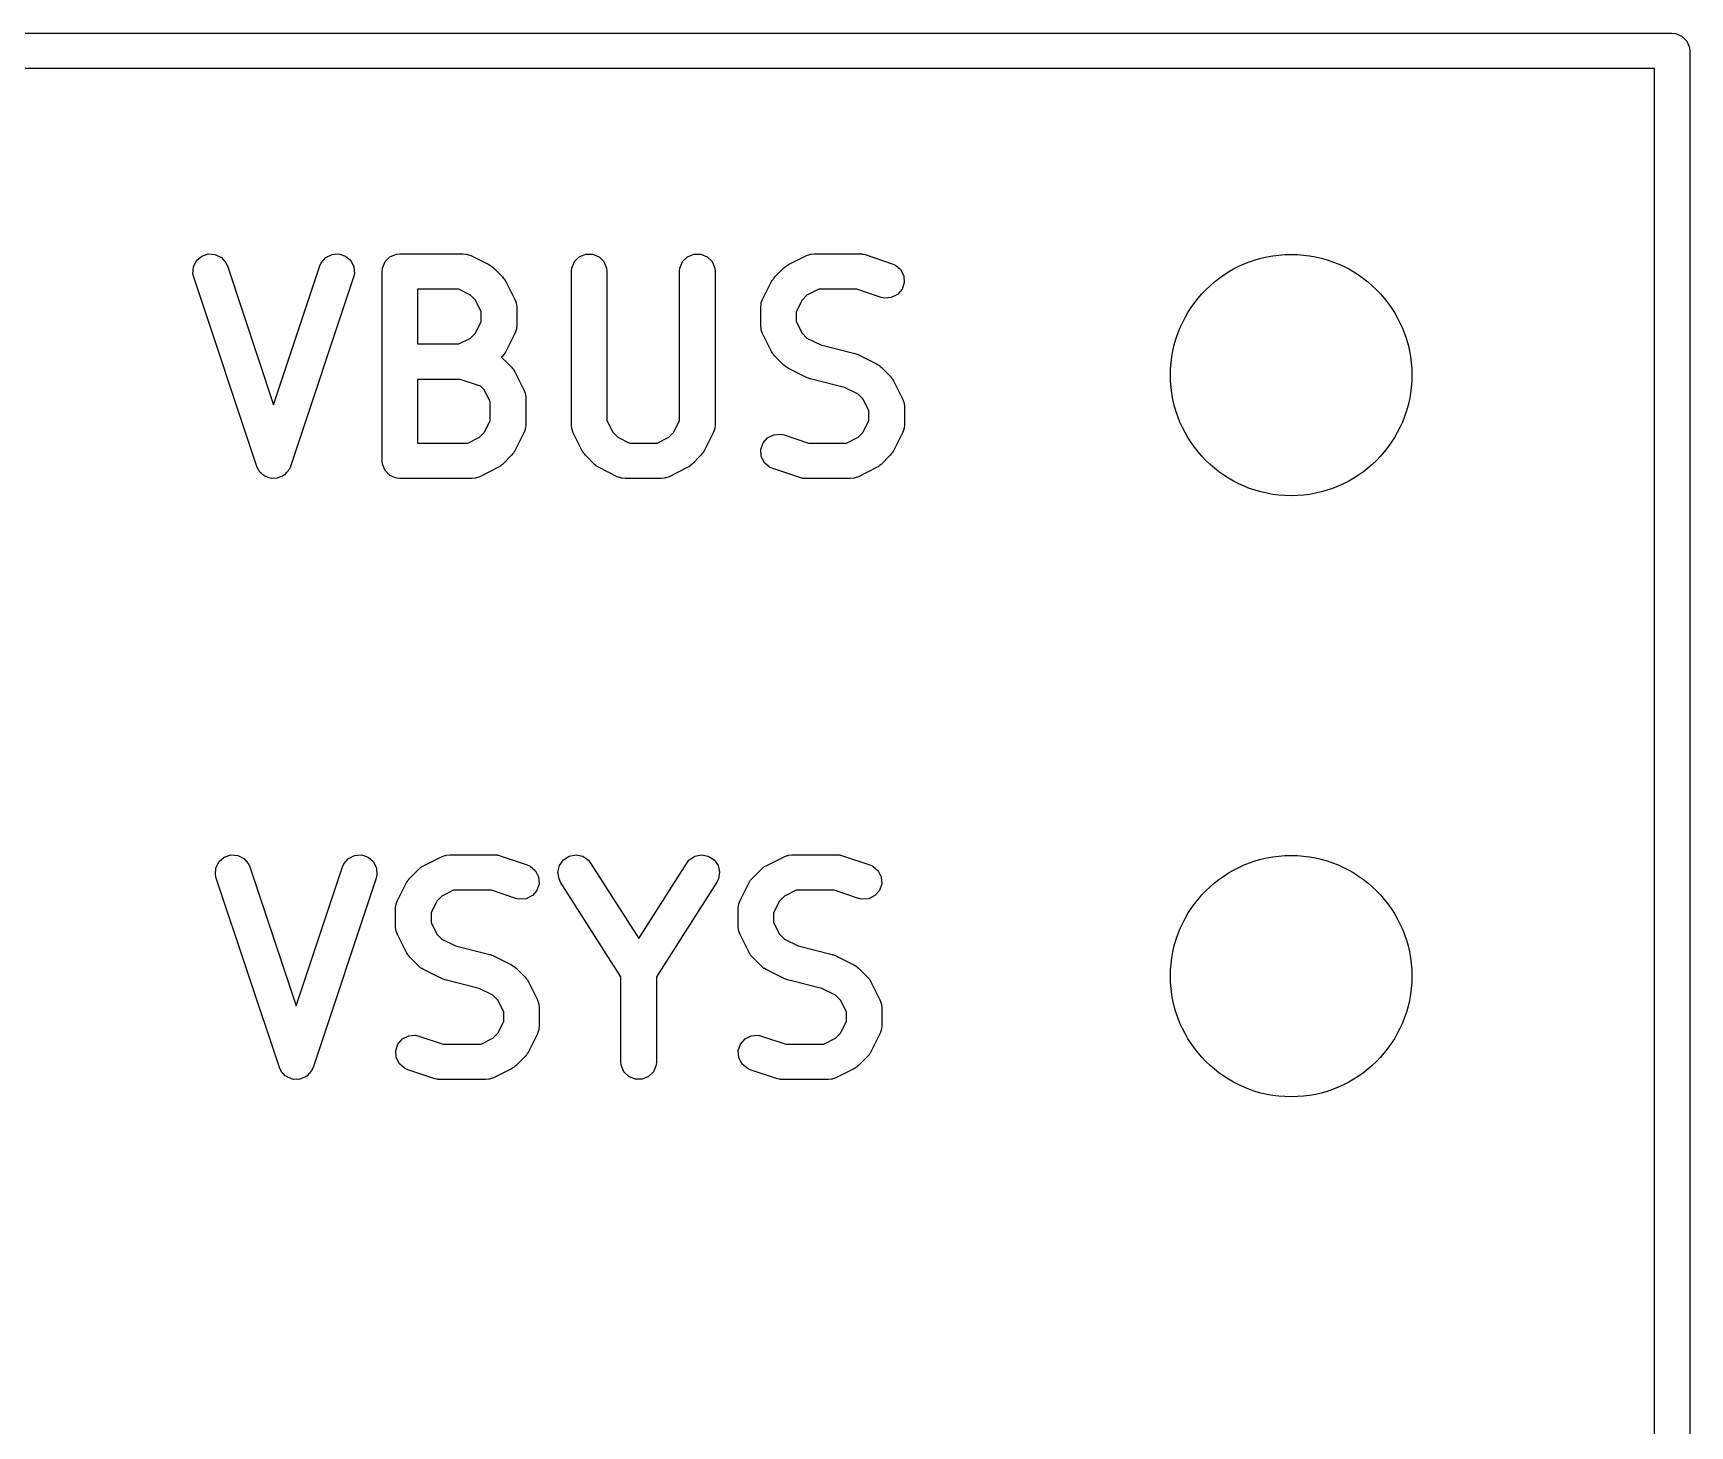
# Model space of a CAD drawing. Extents: x 100 to 226, y -132 to -42.
# Drawn here: x 212.96 to 219.97, y -56.13 to -50.25 of the extents above; entities that cross this region are included whole.
import ezdxf

# ---------------------------------------------------------------- set-up
doc = ezdxf.new("R2010")
doc.units = 0
doc.layers.add('BLACK', color=7, linetype='CONTINUOUS')

msp = doc.modelspace()

# ---------------------------------------------------------------- linework, layer by layer
at = {"layer": 'BLACK', "linetype": 'CONTINUOUS'}
for p, q in [((198.89125, -50.24875), (219.89125, -50.24875)), ((219.89125, -50.24875), (219.905882, -50.250191)), ((219.905882, -50.250191), (219.932918, -50.26139)), ((219.932918, -50.26139), (219.95361, -50.282082)), ((219.95361, -50.282082), (219.964809, -50.309118)), ((219.964809, -50.309118), (219.96625, -50.32375)), ((219.96625, -50.32375), (219.96625, -101.32375)), ((219.81625, -50.39875), (201.97325, -50.39875)), ((219.81625, -101.24875), (219.81625, -50.39875)), ((213.640172, -51.265425), (213.642247, -51.236235)), ((213.642247, -51.236235), (213.655333, -51.210062)), ((213.655333, -51.210062), (213.67744, -51.190888)), ((213.67744, -51.190888), (213.705203, -51.181634)), ((213.705203, -51.181634), (213.734393, -51.183709)), ((213.734393, -51.183709), (213.760566, -51.196795)), ((213.760566, -51.196795), (213.77974, -51.218902)), ((213.77974, -51.218902), (213.785734, -51.232328)), ((213.785734, -51.232328), (213.981249, -51.818874)), ((213.981249, -51.818874), (214.176765, -51.232328)), ((214.176765, -51.232328), (214.182759, -51.218902)), ((214.182759, -51.218902), (214.201933, -51.196795)), ((214.201933, -51.196795), (214.228106, -51.183708)), ((214.228106, -51.183708), (214.257296, -51.181634)), ((214.257296, -51.181634), (214.285059, -51.190888)), ((214.285059, -51.190888), (214.307166, -51.210061)), ((214.307166, -51.210061), (214.320253, -51.236235)), ((214.320253, -51.236235), (214.322327, -51.265425)), ((214.439583, -51.256045), (214.441024, -51.241413)), ((214.441024, -51.241413), (214.452223, -51.214377)), ((214.452223, -51.214377), (214.472915, -51.193685)), ((214.472915, -51.193685), (214.499951, -51.182486)), ((214.499951, -51.182486), (214.514583, -51.181045)), ((214.514583, -51.181045), (214.781249, -51.181045)), ((214.781249, -51.181045), (214.795881, -51.182486)), ((214.795881, -51.182486), (214.79837, -51.183517)), ((214.79837, -51.183517), (214.801058, -51.183708)), ((214.801058, -51.183708), (214.81479, -51.188963)), ((214.81479, -51.188963), (214.890981, -51.227058)), ((214.890981, -51.227058), (214.89728, -51.231022)), ((214.89728, -51.231022), (214.899108, -51.23178)), ((214.899108, -51.23178), (214.901164, -51.233468)), ((214.901164, -51.233468), (214.903424, -51.23489)), ((214.903424, -51.23489), (214.904723, -51.236388)), ((214.904723, -51.236388), (214.910473, -51.241107)), ((214.910473, -51.241107), (214.948568, -51.279202)), ((215.239583, -51.256045), (215.241024, -51.241413)), ((215.241024, -51.241413), (215.252223, -51.214377)), ((215.252223, -51.214377), (215.272915, -51.193685)), ((215.272915, -51.193685), (215.299951, -51.182486)), ((215.299951, -51.182486), (215.329215, -51.182486)), ((215.329215, -51.182486), (215.356251, -51.193685)), ((215.356251, -51.193685), (215.376943, -51.214377)), ((215.376943, -51.214377), (215.388142, -51.241413)), ((215.388142, -51.241413), (215.389583, -51.256045)), ((215.696726, -51.256045), (215.698167, -51.241413)), ((215.698167, -51.241413), (215.709366, -51.214377)), ((215.709366, -51.214377), (215.730058, -51.193685)), ((215.730058, -51.193685), (215.757094, -51.182486)), ((215.757094, -51.182486), (215.786358, -51.182486)), ((215.786358, -51.182486), (215.813394, -51.193685)), ((215.813394, -51.193685), (215.834086, -51.214377)), ((215.834086, -51.214377), (215.845285, -51.241413)), ((215.845285, -51.241413), (215.846726, -51.256045)), ((216.099645, -51.279202), (216.13774, -51.241107)), ((216.13774, -51.241107), (216.143489, -51.236388)), ((216.143489, -51.236388), (216.144789, -51.23489)), ((216.144789, -51.23489), (216.147048, -51.233468)), ((216.147048, -51.233468), (216.149105, -51.23178)), ((216.149105, -51.23178), (216.150932, -51.231022)), ((216.150932, -51.231022), (216.157232, -51.227058)), ((216.157232, -51.227058), (216.233422, -51.188963)), ((216.233422, -51.188963), (216.247154, -51.183708)), ((216.247154, -51.183708), (216.249841, -51.183517)), ((216.249841, -51.183517), (216.252331, -51.182486)), ((216.252331, -51.182486), (216.266963, -51.181045)), ((216.266963, -51.181045), (216.45744, -51.181045)), ((216.45744, -51.181045), (216.464845, -51.181774)), ((216.464845, -51.181774), (216.46682, -51.181634)), ((216.46682, -51.181634), (216.469417, -51.182224)), ((216.469417, -51.182224), (216.472072, -51.182486)), ((216.472072, -51.182486), (216.473903, -51.183244)), ((216.473903, -51.183244), (216.481157, -51.184894)), ((216.481157, -51.184894), (216.595442, -51.222989)), ((216.595442, -51.222989), (216.608868, -51.228983)), ((216.608868, -51.228983), (216.630975, -51.248157)), ((216.630975, -51.248157), (216.644061, -51.27433)), ((213.643432, -51.279762), (213.640172, -51.265425)), ((213.910099, -52.079762), (213.643432, -51.279762)), ((214.319067, -51.279762), (214.052401, -52.079762)), ((214.322327, -51.265425), (214.319067, -51.279762)), ((214.439583, -52.056045), (214.439583, -51.256045)), ((214.948568, -51.279202), (214.953286, -51.284951)), ((214.953286, -51.284951), (214.954785, -51.286251)), ((214.954785, -51.286251), (214.956206, -51.28851)), ((214.956206, -51.28851), (214.957895, -51.290567)), ((214.957895, -51.290567), (214.958652, -51.292394)), ((214.958652, -51.292394), (214.962617, -51.298694)), ((214.962617, -51.298694), (215.000712, -51.374885)), ((215.239583, -51.903664), (215.239583, -51.256045)), ((215.389583, -51.256045), (215.389583, -51.885959)), ((215.696726, -51.885958), (215.696726, -51.256045)), ((215.846726, -51.256045), (215.846726, -51.903664)), ((216.0475, -51.374885), (216.085596, -51.298694)), ((216.085596, -51.298694), (216.089559, -51.292397)), ((216.089559, -51.292397), (216.090318, -51.290567)), ((216.090318, -51.290567), (216.092009, -51.288505)), ((216.092009, -51.288505), (216.093429, -51.286251)), ((216.093429, -51.286251), (216.094924, -51.284954)), ((216.094924, -51.284954), (216.099645, -51.279202)), ((216.646136, -51.30352), (216.636882, -51.331283)), ((216.644061, -51.27433), (216.646136, -51.30352)), ((214.763544, -51.331045), (214.589583, -51.331045)), ((214.589583, -51.331045), (214.589583, -51.561997)), ((214.813013, -51.355779), (214.763544, -51.331045)), ((214.833895, -51.376661), (214.813013, -51.355779)), ((214.85863, -51.42613), (214.833895, -51.376661)), ((215.000712, -51.374885), (215.005967, -51.388617)), ((215.005967, -51.388617), (215.006157, -51.391304)), ((216.042053, -51.391305), (216.042245, -51.388616)), ((216.042245, -51.388616), (216.0475, -51.374885)), ((216.214317, -51.376661), (216.189582, -51.426131)), ((216.2352, -51.355779), (216.214317, -51.376661)), ((216.284668, -51.331045), (216.2352, -51.355779)), ((216.44527, -51.331045), (216.284668, -51.331045)), ((216.548008, -51.365291), (216.44527, -51.331045)), ((216.562345, -51.368551), (216.548008, -51.365291)), ((216.591535, -51.366476), (216.562345, -51.368551)), ((216.617708, -51.35339), (216.591535, -51.366476)), ((216.636882, -51.331283), (216.617708, -51.35339)), ((214.85863, -51.466911), (214.85863, -51.42613)), ((215.006157, -51.391304), (215.007189, -51.393794)), ((215.007189, -51.393794), (215.00863, -51.408426)), ((215.00863, -51.408426), (215.00863, -51.484616)), ((216.039582, -51.408426), (216.041023, -51.393794)), ((216.039582, -51.484616), (216.039582, -51.408426)), ((216.041023, -51.393794), (216.042053, -51.391305)), ((216.189582, -51.426131), (216.189582, -51.46691)), ((214.813013, -51.537262), (214.833895, -51.51638)), ((214.833895, -51.51638), (214.85863, -51.466911)), ((215.000712, -51.518157), (214.962617, -51.594348)), ((215.005967, -51.504425), (215.000712, -51.518157)), ((215.006157, -51.501737), (215.005967, -51.504425)), ((215.007189, -51.499248), (215.006157, -51.501737)), ((215.00863, -51.484616), (215.007189, -51.499248)), ((216.041023, -51.499248), (216.039582, -51.484616)), ((216.042053, -51.501736), (216.041023, -51.499248)), ((216.042245, -51.504426), (216.042053, -51.501736)), ((216.0475, -51.518157), (216.042245, -51.504426)), ((216.085596, -51.594348), (216.0475, -51.518157)), ((216.189582, -51.46691), (216.214317, -51.51638)), ((216.214317, -51.51638), (216.2352, -51.537263)), ((214.589583, -51.561997), (214.763544, -51.561997)), ((214.763544, -51.561997), (214.813013, -51.537262)), ((214.962617, -51.594348), (214.958652, -51.600647)), ((216.089559, -51.600644), (216.085596, -51.594348)), ((216.2352, -51.537263), (216.293138, -51.566232)), ((216.293138, -51.566232), (216.437534, -51.602331)), ((214.948568, -51.61384), (214.944053, -51.618354)), ((214.944053, -51.618354), (214.948569, -51.62206)), ((214.953286, -51.60809), (214.948568, -51.61384)), ((214.948569, -51.62206), (214.986664, -51.660156)), ((214.954785, -51.606791), (214.953286, -51.60809)), ((214.956206, -51.604531), (214.954785, -51.606791)), ((214.957895, -51.602475), (214.956206, -51.604531)), ((214.958652, -51.600647), (214.957895, -51.602475)), ((214.986664, -51.660156), (214.991384, -51.665907)), ((214.991384, -51.665907), (214.992879, -51.667204)), ((214.992879, -51.667204), (214.994298, -51.669458)), ((214.994298, -51.669458), (214.995991, -51.671521)), ((216.090318, -51.602475), (216.089559, -51.600644)), ((216.092009, -51.604536), (216.090318, -51.602475)), ((216.093429, -51.606791), (216.092009, -51.604536)), ((216.094924, -51.608087), (216.093429, -51.606791)), ((216.099645, -51.61384), (216.094924, -51.608087)), ((216.13774, -51.651935), (216.099645, -51.61384)), ((216.143489, -51.656653), (216.13774, -51.651935)), ((216.144789, -51.658152), (216.143489, -51.656653)), ((216.147048, -51.659573), (216.144789, -51.658152)), ((216.149105, -51.661262), (216.147048, -51.659573)), ((216.150932, -51.662019), (216.149105, -51.661262)), ((216.157232, -51.665984), (216.150932, -51.662019)), ((216.233422, -51.704079), (216.157232, -51.665984)), ((216.437534, -51.602331), (216.438613, -51.602716)), ((216.438613, -51.602716), (216.439154, -51.602755)), ((216.439154, -51.602755), (216.445243, -51.605085)), ((216.445243, -51.605085), (216.45138, -51.607278)), ((216.45138, -51.607278), (216.451815, -51.6076)), ((216.451815, -51.6076), (216.452885, -51.60801)), ((216.452885, -51.60801), (216.529076, -51.646106)), ((216.529076, -51.646106), (216.535372, -51.650069)), ((216.535372, -51.650069), (216.537203, -51.650828)), ((216.537203, -51.650828), (216.539264, -51.652519)), ((216.539264, -51.652519), (216.541519, -51.653939)), ((216.541519, -51.653939), (216.542815, -51.655434)), ((216.542815, -51.655434), (216.548568, -51.660155)), ((216.548568, -51.660155), (216.586663, -51.69825)), ((214.769079, -51.711997), (214.589583, -51.711997)), ((214.589583, -51.711997), (214.589583, -51.981045)), ((214.85502, -51.740643), (214.769079, -51.711997)), ((214.995991, -51.671521), (214.996749, -51.673351)), ((214.996749, -51.673351), (215.000712, -51.679646)), ((215.000712, -51.679646), (215.038807, -51.755836)), ((216.234491, -51.704488), (216.233422, -51.704079)), ((216.234927, -51.704811), (216.234491, -51.704488)), ((216.241072, -51.707006), (216.234927, -51.704811)), ((216.247154, -51.709334), (216.241072, -51.707006)), ((216.247693, -51.709372), (216.247154, -51.709334)), ((216.248773, -51.709758), (216.247693, -51.709372)), ((216.393167, -51.745856), (216.248773, -51.709758)), ((216.586663, -51.69825), (216.591381, -51.703999)), ((216.591381, -51.703999), (216.59288, -51.705299)), ((216.59288, -51.705299), (216.594301, -51.707558)), ((216.594301, -51.707558), (216.59599, -51.709615)), ((216.59599, -51.709615), (216.596747, -51.711442)), ((216.596747, -51.711442), (216.600712, -51.717742)), ((216.600712, -51.717742), (216.638807, -51.793932)), ((214.87199, -51.757613), (214.85502, -51.740643)), ((214.896726, -51.807083), (214.87199, -51.757613)), ((214.896726, -51.885958), (214.896726, -51.807083)), ((215.038807, -51.755836), (215.044062, -51.769568)), ((215.044062, -51.769568), (215.044252, -51.772254)), ((215.044252, -51.772254), (215.045285, -51.774746)), ((215.045285, -51.774746), (215.046726, -51.789378)), ((215.046726, -51.789378), (215.046726, -51.903664)), ((216.451108, -51.774827), (216.393167, -51.745856)), ((216.471991, -51.79571), (216.451108, -51.774827)), ((216.496725, -51.845178), (216.471991, -51.79571)), ((216.638807, -51.793932), (216.644062, -51.807664)), ((216.644062, -51.807664), (216.644252, -51.810351)), ((216.496725, -51.885959), (216.496725, -51.845178)), ((216.644252, -51.810351), (216.645284, -51.812841)), ((216.645284, -51.812841), (216.646725, -51.827473)), ((216.646725, -51.827473), (216.646725, -51.903664)), ((214.851107, -51.956311), (214.87199, -51.935428)), ((214.87199, -51.935428), (214.896726, -51.885958)), ((215.038807, -51.937206), (215.000712, -52.013396)), ((215.044062, -51.923474), (215.038807, -51.937206)), ((215.044252, -51.920787), (215.044062, -51.923474)), ((215.045285, -51.918296), (215.044252, -51.920787)), ((215.046726, -51.903664), (215.045285, -51.918296)), ((215.241024, -51.918296), (215.239583, -51.903664)), ((215.242055, -51.920785), (215.241024, -51.918296)), ((215.242246, -51.923473), (215.242055, -51.920785)), ((215.247501, -51.937205), (215.242246, -51.923473)), ((215.285596, -52.013395), (215.247501, -51.937205)), ((215.389583, -51.885959), (215.414317, -51.935427)), ((215.414317, -51.935427), (215.4352, -51.956311)), ((215.651107, -51.956311), (215.67199, -51.935428)), ((215.67199, -51.935428), (215.696726, -51.885958)), ((215.838807, -51.937206), (215.800712, -52.013396)), ((215.844062, -51.923474), (215.838807, -51.937206)), ((215.844252, -51.920787), (215.844062, -51.923474)), ((215.845285, -51.918296), (215.844252, -51.920787)), ((215.846726, -51.903664), (215.845285, -51.918296)), ((216.068599, -51.9587), (216.094772, -51.945614)), ((216.094772, -51.945614), (216.123962, -51.943539)), ((216.123962, -51.943539), (216.138299, -51.946799)), ((216.138299, -51.946799), (216.241038, -51.981045)), ((216.451107, -51.956311), (216.47199, -51.935427)), ((216.47199, -51.935427), (216.496725, -51.885959)), ((216.638807, -51.937205), (216.600712, -52.013395)), ((216.644062, -51.923473), (216.638807, -51.937205)), ((216.644252, -51.920785), (216.644062, -51.923473)), ((216.645284, -51.918296), (216.644252, -51.920785)), ((216.646725, -51.903664), (216.645284, -51.918296)), ((214.589583, -51.981045), (214.80164, -51.981045)), ((214.80164, -51.981045), (214.851107, -51.956311)), ((214.996749, -52.01969), (214.995991, -52.021521)), ((215.000712, -52.013396), (214.996749, -52.01969)), ((215.289559, -52.019691), (215.285596, -52.013395)), ((215.290317, -52.021521), (215.289559, -52.019691)), ((215.4352, -51.956311), (215.484669, -51.981045)), ((215.484669, -51.981045), (215.60164, -51.981045)), ((215.60164, -51.981045), (215.651107, -51.956311)), ((215.796749, -52.01969), (215.795991, -52.021521)), ((215.800712, -52.013396), (215.796749, -52.01969)), ((216.040171, -52.00857), (216.049425, -51.980808)), ((216.042246, -52.03776), (216.040171, -52.00857)), ((216.049425, -51.980808), (216.068599, -51.9587)), ((216.241038, -51.981045), (216.401639, -51.981045)), ((216.401639, -51.981045), (216.451107, -51.956311)), ((216.596748, -52.019691), (216.595991, -52.021521)), ((216.600712, -52.013395), (216.596748, -52.019691)), ((213.916093, -52.093187), (213.910099, -52.079762)), ((214.052401, -52.079762), (214.046407, -52.093187)), ((214.441024, -52.070677), (214.439583, -52.056045)), ((214.452223, -52.097713), (214.441024, -52.070677)), ((214.929076, -52.085032), (214.852886, -52.123127)), ((214.935375, -52.081067), (214.929076, -52.085032)), ((214.937203, -52.08031), (214.935375, -52.081067)), ((214.939259, -52.078622), (214.937203, -52.08031)), ((214.941519, -52.0772), (214.939259, -52.078622)), ((214.942819, -52.0757), (214.941519, -52.0772)), ((214.948569, -52.070982), (214.942819, -52.0757)), ((214.986664, -52.032886), (214.948569, -52.070982)), ((214.991384, -52.027134), (214.986664, -52.032886)), ((214.992879, -52.025838), (214.991384, -52.027134)), ((214.994298, -52.023583), (214.992879, -52.025838)), ((214.995991, -52.021521), (214.994298, -52.023583)), ((215.292006, -52.023579), (215.290317, -52.021521)), ((215.293428, -52.025838), (215.292006, -52.023579)), ((215.294926, -52.027137), (215.293428, -52.025838)), ((215.299644, -52.032886), (215.294926, -52.027137)), ((215.337739, -52.070982), (215.299644, -52.032886)), ((215.34349, -52.075702), (215.337739, -52.070982)), ((215.344789, -52.0772), (215.34349, -52.075702)), ((215.347044, -52.078619), (215.344789, -52.0772)), ((215.349104, -52.08031), (215.347044, -52.078619)), ((215.350934, -52.081068), (215.349104, -52.08031)), ((215.357232, -52.085032), (215.350934, -52.081068)), ((215.433423, -52.123127), (215.357232, -52.085032)), ((215.729076, -52.085032), (215.652886, -52.123127)), ((215.735375, -52.081067), (215.729076, -52.085032)), ((215.737203, -52.08031), (215.735375, -52.081067)), ((215.739259, -52.078622), (215.737203, -52.08031)), ((215.741519, -52.0772), (215.739259, -52.078622)), ((215.742819, -52.0757), (215.741519, -52.0772)), ((215.748569, -52.070982), (215.742819, -52.0757)), ((215.786664, -52.032886), (215.748569, -52.070982)), ((215.791384, -52.027134), (215.786664, -52.032886)), ((215.792879, -52.025838), (215.791384, -52.027134)), ((215.794298, -52.023583), (215.792879, -52.025838)), ((215.795991, -52.021521), (215.794298, -52.023583)), ((216.055332, -52.063933), (216.042246, -52.03776)), ((216.07744, -52.083107), (216.055332, -52.063933)), ((216.090865, -52.089101), (216.07744, -52.083107)), ((216.205151, -52.127196), (216.090865, -52.089101)), ((216.529076, -52.085032), (216.452885, -52.123127)), ((216.535375, -52.081067), (216.529076, -52.085032)), ((216.537203, -52.08031), (216.535375, -52.081067)), ((216.539259, -52.078622), (216.537203, -52.08031)), ((216.541519, -52.0772), (216.539259, -52.078622)), ((216.542819, -52.0757), (216.541519, -52.0772)), ((216.548569, -52.070982), (216.542819, -52.0757)), ((216.586664, -52.032886), (216.548569, -52.070982)), ((216.591381, -52.027137), (216.586664, -52.032886)), ((216.59288, -52.025838), (216.591381, -52.027137)), ((216.594301, -52.023579), (216.59288, -52.025838)), ((216.595991, -52.021521), (216.594301, -52.023579)), ((213.919603, -52.097234), (213.916093, -52.093187)), ((213.922, -52.102028), (213.919603, -52.097234)), ((213.929104, -52.10819), (213.922, -52.102028)), ((213.935267, -52.115295), (213.929104, -52.10819)), ((213.94006, -52.117691), (213.935267, -52.115295)), ((213.944108, -52.121202), (213.94006, -52.117691)), ((213.953029, -52.124175), (213.944108, -52.121202)), ((213.96144, -52.128381), (213.953029, -52.124175)), ((213.966784, -52.12876), (213.96144, -52.128381)), ((213.97187, -52.130456), (213.966784, -52.12876)), ((213.98125, -52.129789), (213.97187, -52.130456)), ((213.99063, -52.130456), (213.98125, -52.129789)), ((213.995715, -52.12876), (213.99063, -52.130456)), ((214.00106, -52.128381), (213.995715, -52.12876)), ((214.009469, -52.124176), (214.00106, -52.128381)), ((214.018393, -52.121202), (214.009469, -52.124176)), ((214.022441, -52.11769), (214.018393, -52.121202)), ((214.027233, -52.115295), (214.022441, -52.11769)), ((214.033394, -52.108191), (214.027233, -52.115295)), ((214.0405, -52.102028), (214.033394, -52.108191)), ((214.042896, -52.097234), (214.0405, -52.102028)), ((214.046407, -52.093187), (214.042896, -52.097234)), ((214.472915, -52.118405), (214.452223, -52.097713)), ((214.499951, -52.129604), (214.472915, -52.118405)), ((214.514583, -52.131045), (214.499951, -52.129604)), ((214.819345, -52.131045), (214.514583, -52.131045)), ((214.833977, -52.129604), (214.819345, -52.131045)), ((214.836466, -52.128572), (214.833977, -52.129604)), ((214.839154, -52.128382), (214.836466, -52.128572)), ((214.852886, -52.123127), (214.839154, -52.128382)), ((215.447155, -52.128382), (215.433423, -52.123127)), ((215.449842, -52.128572), (215.447155, -52.128382)), ((215.452332, -52.129604), (215.449842, -52.128572)), ((215.466964, -52.131045), (215.452332, -52.129604)), ((215.619345, -52.131045), (215.466964, -52.131045)), ((215.633977, -52.129604), (215.619345, -52.131045)), ((215.636466, -52.128572), (215.633977, -52.129604)), ((215.639154, -52.128382), (215.636466, -52.128572)), ((215.652886, -52.123127), (215.639154, -52.128382)), ((216.212404, -52.128845), (216.205151, -52.127196)), ((216.214236, -52.129604), (216.212404, -52.128845)), ((216.21689, -52.129865), (216.214236, -52.129604)), ((216.219488, -52.130456), (216.21689, -52.129865)), ((216.221462, -52.130315), (216.219488, -52.130456)), ((216.228868, -52.131045), (216.221462, -52.130315)), ((216.419344, -52.131045), (216.228868, -52.131045)), ((216.433976, -52.129604), (216.419344, -52.131045)), ((216.436465, -52.128572), (216.433976, -52.129604)), ((216.439153, -52.128382), (216.436465, -52.128572)), ((216.452885, -52.123127), (216.439153, -52.128382)), ((213.737485, -53.776235), (213.750571, -53.750062)), ((213.750571, -53.750062), (213.772678, -53.730888)), ((213.772678, -53.730888), (213.800441, -53.721634)), ((213.800441, -53.721634), (213.829631, -53.723709)), ((213.829631, -53.723709), (213.855804, -53.736795)), ((213.855804, -53.736795), (213.874978, -53.758902)), ((213.874978, -53.758902), (213.880972, -53.772328)), ((214.272003, -53.772328), (214.277997, -53.758902)), ((214.277997, -53.758902), (214.297171, -53.736795)), ((214.297171, -53.736795), (214.323344, -53.723708)), ((214.323344, -53.723708), (214.352534, -53.721634)), ((214.352534, -53.721634), (214.380297, -53.730888)), ((214.380297, -53.730888), (214.402404, -53.750061)), ((214.402404, -53.750061), (214.415491, -53.776235)), ((214.608075, -53.771022), (214.614375, -53.767058)), ((214.614375, -53.767058), (214.690565, -53.728963)), ((214.690565, -53.728963), (214.704297, -53.723708)), ((214.704297, -53.723708), (214.706984, -53.723517)), ((214.706984, -53.723517), (214.709474, -53.722486)), ((214.709474, -53.722486), (214.724106, -53.721045)), ((214.724106, -53.721045), (214.914583, -53.721045)), ((214.914583, -53.721045), (214.921988, -53.721774)), ((214.921988, -53.721774), (214.923963, -53.721634)), ((214.923963, -53.721634), (214.92656, -53.722224)), ((214.92656, -53.722224), (214.929215, -53.722486)), ((214.929215, -53.722486), (214.931046, -53.723244)), ((214.931046, -53.723244), (214.9383, -53.724894)), ((214.9383, -53.724894), (215.052585, -53.762989)), ((215.052585, -53.762989), (215.066011, -53.768983)), ((215.066011, -53.768983), (215.088118, -53.788157)), ((215.182459, -53.794371), (215.188807, -53.765805)), ((215.188807, -53.765805), (215.205603, -53.741842)), ((215.205603, -53.741842), (215.230292, -53.726131)), ((215.230292, -53.726131), (215.259114, -53.721064)), ((215.259114, -53.721064), (215.28768, -53.727412)), ((215.28768, -53.727412), (215.311643, -53.744208)), ((215.311643, -53.744208), (215.320715, -53.755779)), ((215.320715, -53.755779), (215.524106, -54.075394)), ((215.524106, -54.075394), (215.727498, -53.75578)), ((215.727498, -53.75578), (215.73657, -53.744209)), ((215.73657, -53.744209), (215.760533, -53.727412)), ((215.760533, -53.727412), (215.789099, -53.721064)), ((215.789099, -53.721064), (215.81792, -53.726131)), ((215.81792, -53.726131), (215.842609, -53.741842)), ((215.842609, -53.741842), (215.859406, -53.765805)), ((215.859406, -53.765805), (215.865754, -53.794371)), ((216.055694, -53.771022), (216.061994, -53.767058)), ((216.061994, -53.767058), (216.138184, -53.728963)), ((216.138184, -53.728963), (216.151916, -53.723708)), ((216.151916, -53.723708), (216.154603, -53.723517)), ((216.154603, -53.723517), (216.157093, -53.722486)), ((216.157093, -53.722486), (216.171725, -53.721045)), ((216.171725, -53.721045), (216.362202, -53.721045)), ((216.362202, -53.721045), (216.369607, -53.721774)), ((216.369607, -53.721774), (216.371582, -53.721634)), ((216.371582, -53.721634), (216.374179, -53.722224)), ((216.374179, -53.722224), (216.376834, -53.722486)), ((216.376834, -53.722486), (216.378665, -53.723244)), ((216.378665, -53.723244), (216.385919, -53.724894)), ((216.385919, -53.724894), (216.500204, -53.762989)), ((216.500204, -53.762989), (216.51363, -53.768983)), ((216.51363, -53.768983), (216.535737, -53.788157)), ((213.73541, -53.805425), (213.737485, -53.776235)), ((213.73867, -53.819762), (213.73541, -53.805425)), ((214.005337, -54.619762), (213.73867, -53.819762)), ((213.880972, -53.772328), (214.076487, -54.358874)), ((214.076487, -54.358874), (214.272003, -53.772328)), ((214.414305, -53.819762), (214.147639, -54.619762)), ((214.417565, -53.805425), (214.414305, -53.819762)), ((214.415491, -53.776235), (214.417565, -53.805425)), ((214.504643, -53.914885), (214.542739, -53.838694)), ((214.542739, -53.838694), (214.546702, -53.832397)), ((214.546702, -53.832397), (214.547461, -53.830567)), ((214.547461, -53.830567), (214.549152, -53.828505)), ((214.549152, -53.828505), (214.550572, -53.826251)), ((214.550572, -53.826251), (214.552067, -53.824954)), ((214.552067, -53.824954), (214.556788, -53.819202)), ((214.556788, -53.819202), (214.594883, -53.781107)), ((214.594883, -53.781107), (214.600632, -53.776388)), ((214.600632, -53.776388), (214.601932, -53.77489)), ((214.601932, -53.77489), (214.604191, -53.773468)), ((214.604191, -53.773468), (214.606248, -53.77178)), ((214.606248, -53.77178), (214.608075, -53.771022)), ((215.088118, -53.788157), (215.101204, -53.81433)), ((215.101204, -53.81433), (215.103279, -53.84352)), ((215.187526, -53.823193), (215.182459, -53.794371)), ((215.194165, -53.836311), (215.187526, -53.823193)), ((215.449107, -54.236931), (215.194165, -53.836311)), ((215.854047, -53.836311), (215.599107, -54.236932)), ((215.860687, -53.823193), (215.854047, -53.836311)), ((215.865754, -53.794371), (215.860687, -53.823193)), ((215.952262, -53.914885), (215.990358, -53.838694)), ((215.990358, -53.838694), (215.994321, -53.832397)), ((215.994321, -53.832397), (215.99508, -53.830567)), ((215.99508, -53.830567), (215.996771, -53.828505)), ((215.996771, -53.828505), (215.998191, -53.826251)), ((215.998191, -53.826251), (215.999686, -53.824954)), ((215.999686, -53.824954), (216.004407, -53.819202)), ((216.004407, -53.819202), (216.042502, -53.781107)), ((216.042502, -53.781107), (216.048251, -53.776388)), ((216.048251, -53.776388), (216.049551, -53.77489)), ((216.049551, -53.77489), (216.05181, -53.773468)), ((216.05181, -53.773468), (216.053867, -53.77178)), ((216.053867, -53.77178), (216.055694, -53.771022)), ((216.535737, -53.788157), (216.548823, -53.81433)), ((216.548823, -53.81433), (216.550898, -53.84352)), ((214.692343, -53.895779), (214.67146, -53.916661)), ((214.741811, -53.871045), (214.692343, -53.895779)), ((214.902413, -53.871045), (214.741811, -53.871045)), ((215.005151, -53.905291), (214.902413, -53.871045)), ((215.019488, -53.908551), (215.005151, -53.905291)), ((215.048678, -53.906476), (215.019488, -53.908551)), ((215.074851, -53.89339), (215.048678, -53.906476)), ((215.094025, -53.871283), (215.074851, -53.89339)), ((215.103279, -53.84352), (215.094025, -53.871283)), ((216.139962, -53.895779), (216.119079, -53.916661)), ((216.18943, -53.871045), (216.139962, -53.895779)), ((216.350032, -53.871045), (216.18943, -53.871045)), ((216.45277, -53.905291), (216.350032, -53.871045)), ((216.467107, -53.908551), (216.45277, -53.905291)), ((216.496297, -53.906476), (216.467107, -53.908551)), ((216.52247, -53.89339), (216.496297, -53.906476)), ((216.541644, -53.871283), (216.52247, -53.89339)), ((216.550898, -53.84352), (216.541644, -53.871283)), ((214.496725, -53.948426), (214.498166, -53.933794)), ((214.496725, -54.024616), (214.496725, -53.948426)), ((214.498166, -53.933794), (214.499196, -53.931305)), ((214.499196, -53.931305), (214.499388, -53.928616)), ((214.499388, -53.928616), (214.504643, -53.914885)), ((214.67146, -53.916661), (214.646725, -53.966131)), ((214.646725, -53.966131), (214.646725, -54.00691)), ((215.944344, -53.948426), (215.945785, -53.933794)), ((215.944344, -54.024616), (215.944344, -53.948426)), ((215.945785, -53.933794), (215.946815, -53.931305)), ((215.946815, -53.931305), (215.947007, -53.928616)), ((215.947007, -53.928616), (215.952262, -53.914885)), ((216.119079, -53.916661), (216.094344, -53.966131)), ((216.094344, -53.966131), (216.094344, -54.00691)), ((214.498166, -54.039248), (214.496725, -54.024616)), ((214.499196, -54.041736), (214.498166, -54.039248)), ((214.499388, -54.044426), (214.499196, -54.041736)), ((214.504643, -54.058157), (214.499388, -54.044426)), ((214.646725, -54.00691), (214.67146, -54.05638)), ((215.945785, -54.039248), (215.944344, -54.024616)), ((215.946815, -54.041736), (215.945785, -54.039248)), ((215.947007, -54.044426), (215.946815, -54.041736)), ((215.952262, -54.058157), (215.947007, -54.044426)), ((216.094344, -54.00691), (216.119079, -54.05638)), ((214.542739, -54.134348), (214.504643, -54.058157)), ((214.67146, -54.05638), (214.692343, -54.077263)), ((214.692343, -54.077263), (214.750281, -54.106232)), ((214.750281, -54.106232), (214.894677, -54.142331)), ((215.990358, -54.134348), (215.952262, -54.058157)), ((216.119079, -54.05638), (216.139962, -54.077263)), ((216.139962, -54.077263), (216.1979, -54.106232)), ((216.1979, -54.106232), (216.342296, -54.142331)), ((214.546702, -54.140644), (214.542739, -54.134348)), ((214.547461, -54.142475), (214.546702, -54.140644)), ((214.549152, -54.144536), (214.547461, -54.142475)), ((214.550572, -54.146791), (214.549152, -54.144536)), ((214.552067, -54.148087), (214.550572, -54.146791)), ((214.556788, -54.15384), (214.552067, -54.148087)), ((214.594883, -54.191935), (214.556788, -54.15384)), ((214.894677, -54.142331), (214.895756, -54.142716)), ((214.895756, -54.142716), (214.896297, -54.142755)), ((214.896297, -54.142755), (214.902386, -54.145085)), ((214.902386, -54.145085), (214.908523, -54.147278)), ((214.908523, -54.147278), (214.908958, -54.1476)), ((214.908958, -54.1476), (214.910028, -54.14801)), ((214.910028, -54.14801), (214.986219, -54.186106)), ((214.986219, -54.186106), (214.992515, -54.190069)), ((214.992515, -54.190069), (214.994346, -54.190828)), ((215.994321, -54.140644), (215.990358, -54.134348)), ((215.99508, -54.142475), (215.994321, -54.140644)), ((215.996771, -54.144536), (215.99508, -54.142475)), ((215.998191, -54.146791), (215.996771, -54.144536)), ((215.999686, -54.148087), (215.998191, -54.146791)), ((216.004407, -54.15384), (215.999686, -54.148087)), ((216.042502, -54.191935), (216.004407, -54.15384)), ((216.342296, -54.142331), (216.343375, -54.142716)), ((216.343375, -54.142716), (216.343916, -54.142755)), ((216.343916, -54.142755), (216.350005, -54.145085)), ((216.350005, -54.145085), (216.356142, -54.147278)), ((216.356142, -54.147278), (216.356577, -54.1476)), ((216.356577, -54.1476), (216.357647, -54.14801)), ((216.357647, -54.14801), (216.433838, -54.186106)), ((216.433838, -54.186106), (216.440134, -54.190069)), ((216.440134, -54.190069), (216.441965, -54.190828)), ((214.600632, -54.196653), (214.594883, -54.191935)), ((214.601932, -54.198152), (214.600632, -54.196653)), ((214.604191, -54.199573), (214.601932, -54.198152)), ((214.606248, -54.201262), (214.604191, -54.199573)), ((214.608075, -54.202019), (214.606248, -54.201262)), ((214.614375, -54.205984), (214.608075, -54.202019)), ((214.690565, -54.244079), (214.614375, -54.205984)), ((214.691634, -54.244488), (214.690565, -54.244079)), ((214.69207, -54.244811), (214.691634, -54.244488)), ((214.698215, -54.247006), (214.69207, -54.244811)), ((214.704297, -54.249334), (214.698215, -54.247006)), ((214.704836, -54.249372), (214.704297, -54.249334)), ((214.705916, -54.249758), (214.704836, -54.249372)), ((214.85031, -54.285856), (214.705916, -54.249758)), ((214.994346, -54.190828), (214.996407, -54.192519)), ((214.996407, -54.192519), (214.998662, -54.193939)), ((214.998662, -54.193939), (214.999958, -54.195434)), ((214.999958, -54.195434), (215.005711, -54.200155)), ((215.005711, -54.200155), (215.043806, -54.23825)), ((215.043806, -54.23825), (215.048524, -54.243999)), ((215.048524, -54.243999), (215.050023, -54.245299)), ((215.050023, -54.245299), (215.051444, -54.247558)), ((215.051444, -54.247558), (215.053133, -54.249615)), ((215.053133, -54.249615), (215.05389, -54.251442)), ((215.05389, -54.251442), (215.057855, -54.257742)), ((215.057855, -54.257742), (215.09595, -54.333932)), ((215.449107, -54.596045), (215.449107, -54.236931)), ((215.599107, -54.236932), (215.599107, -54.596045)), ((216.048251, -54.196653), (216.042502, -54.191935)), ((216.049551, -54.198152), (216.048251, -54.196653)), ((216.05181, -54.199573), (216.049551, -54.198152)), ((216.053867, -54.201262), (216.05181, -54.199573)), ((216.055694, -54.202019), (216.053867, -54.201262)), ((216.061994, -54.205984), (216.055694, -54.202019)), ((216.138184, -54.244079), (216.061994, -54.205984)), ((216.139253, -54.244488), (216.138184, -54.244079)), ((216.139689, -54.244811), (216.139253, -54.244488)), ((216.145834, -54.247006), (216.139689, -54.244811)), ((216.151916, -54.249334), (216.145834, -54.247006)), ((216.152455, -54.249372), (216.151916, -54.249334)), ((216.153535, -54.249758), (216.152455, -54.249372)), ((216.297929, -54.285856), (216.153535, -54.249758)), ((216.441965, -54.190828), (216.444026, -54.192519)), ((216.444026, -54.192519), (216.446281, -54.193939)), ((216.446281, -54.193939), (216.447577, -54.195434)), ((216.447577, -54.195434), (216.45333, -54.200155)), ((216.45333, -54.200155), (216.491425, -54.23825)), ((216.491425, -54.23825), (216.496143, -54.243999)), ((216.496143, -54.243999), (216.497642, -54.245299)), ((216.497642, -54.245299), (216.499063, -54.247558)), ((216.499063, -54.247558), (216.500752, -54.249615)), ((216.500752, -54.249615), (216.501509, -54.251442)), ((216.501509, -54.251442), (216.505474, -54.257742)), ((216.505474, -54.257742), (216.543569, -54.333932)), ((214.908251, -54.314827), (214.85031, -54.285856)), ((214.929134, -54.33571), (214.908251, -54.314827)), ((216.35587, -54.314827), (216.297929, -54.285856)), ((216.376753, -54.33571), (216.35587, -54.314827)), ((214.953868, -54.385178), (214.929134, -54.33571)), ((214.953868, -54.425959), (214.953868, -54.385178)), ((215.09595, -54.333932), (215.101205, -54.347664)), ((215.101205, -54.347664), (215.101395, -54.350351)), ((215.101395, -54.350351), (215.102427, -54.352841)), ((215.102427, -54.352841), (215.103868, -54.367473)), ((215.103868, -54.367473), (215.103868, -54.443664)), ((216.401487, -54.385178), (216.376753, -54.33571)), ((216.401487, -54.425959), (216.401487, -54.385178)), ((216.543569, -54.333932), (216.548824, -54.347664)), ((216.548824, -54.347664), (216.549014, -54.350351)), ((216.549014, -54.350351), (216.550046, -54.352841)), ((216.550046, -54.352841), (216.551487, -54.367473)), ((216.551487, -54.367473), (216.551487, -54.443664)), ((214.929133, -54.475427), (214.953868, -54.425959)), ((215.101205, -54.463473), (215.09595, -54.477205)), ((215.101395, -54.460785), (215.101205, -54.463473)), ((215.102427, -54.458296), (215.101395, -54.460785)), ((215.103868, -54.443664), (215.102427, -54.458296)), ((216.376752, -54.475427), (216.401487, -54.425959)), ((216.548824, -54.463473), (216.543569, -54.477205)), ((216.549014, -54.460785), (216.548824, -54.463473)), ((216.550046, -54.458296), (216.549014, -54.460785)), ((216.551487, -54.443664), (216.550046, -54.458296)), ((214.497314, -54.54857), (214.506568, -54.520808)), ((214.506568, -54.520808), (214.525742, -54.4987)), ((214.525742, -54.4987), (214.551915, -54.485614)), ((214.551915, -54.485614), (214.581105, -54.483539)), ((214.581105, -54.483539), (214.595442, -54.486799)), ((214.595442, -54.486799), (214.698181, -54.521045)), ((214.698181, -54.521045), (214.858782, -54.521045)), ((214.858782, -54.521045), (214.90825, -54.496311)), ((214.90825, -54.496311), (214.929133, -54.475427)), ((215.09595, -54.477205), (215.057855, -54.553395)), ((215.944933, -54.54857), (215.954187, -54.520808)), ((215.954187, -54.520808), (215.973361, -54.4987)), ((215.973361, -54.4987), (215.999534, -54.485614)), ((215.999534, -54.485614), (216.028724, -54.483539)), ((216.028724, -54.483539), (216.043061, -54.486799)), ((216.043061, -54.486799), (216.1458, -54.521045)), ((216.1458, -54.521045), (216.306401, -54.521045)), ((216.306401, -54.521045), (216.355869, -54.496311)), ((216.355869, -54.496311), (216.376752, -54.475427)), ((216.543569, -54.477205), (216.505474, -54.553395)), ((214.499389, -54.57776), (214.497314, -54.54857)), ((214.512475, -54.603933), (214.499389, -54.57776)), ((214.534583, -54.623107), (214.512475, -54.603933)), ((215.043807, -54.572886), (215.005712, -54.610982)), ((215.048524, -54.567137), (215.043807, -54.572886)), ((215.050023, -54.565838), (215.048524, -54.567137)), ((215.051444, -54.563579), (215.050023, -54.565838)), ((215.053134, -54.561521), (215.051444, -54.563579)), ((215.053891, -54.559691), (215.053134, -54.561521)), ((215.057855, -54.553395), (215.053891, -54.559691)), ((215.450548, -54.610677), (215.449107, -54.596045)), ((215.461747, -54.637713), (215.450548, -54.610677)), ((215.597666, -54.610677), (215.586467, -54.637713)), ((215.599107, -54.596045), (215.597666, -54.610677)), ((215.947008, -54.57776), (215.944933, -54.54857)), ((215.960094, -54.603933), (215.947008, -54.57776)), ((215.982202, -54.623107), (215.960094, -54.603933)), ((216.491426, -54.572886), (216.453331, -54.610982)), ((216.496143, -54.567137), (216.491426, -54.572886)), ((216.497642, -54.565838), (216.496143, -54.567137)), ((216.499063, -54.563579), (216.497642, -54.565838)), ((216.500753, -54.561521), (216.499063, -54.563579)), ((216.50151, -54.559691), (216.500753, -54.561521)), ((216.505474, -54.553395), (216.50151, -54.559691)), ((214.011331, -54.633187), (214.005337, -54.619762)), ((214.014841, -54.637234), (214.011331, -54.633187)), ((214.017238, -54.642028), (214.014841, -54.637234)), ((214.024342, -54.64819), (214.017238, -54.642028)), ((214.030505, -54.655295), (214.024342, -54.64819)), ((214.035298, -54.657691), (214.030505, -54.655295)), ((214.039346, -54.661202), (214.035298, -54.657691)), ((214.048267, -54.664175), (214.039346, -54.661202)), ((214.056678, -54.668381), (214.048267, -54.664175)), ((214.062022, -54.66876), (214.056678, -54.668381)), ((214.067108, -54.670456), (214.062022, -54.66876)), ((214.076488, -54.669789), (214.067108, -54.670456)), ((214.085868, -54.670456), (214.076488, -54.669789)), ((214.090953, -54.66876), (214.085868, -54.670456)), ((214.096298, -54.668381), (214.090953, -54.66876)), ((214.104707, -54.664176), (214.096298, -54.668381)), ((214.113631, -54.661202), (214.104707, -54.664176)), ((214.117679, -54.65769), (214.113631, -54.661202)), ((214.122471, -54.655295), (214.117679, -54.65769)), ((214.128632, -54.648191), (214.122471, -54.655295)), ((214.135738, -54.642028), (214.128632, -54.648191)), ((214.138134, -54.637234), (214.135738, -54.642028)), ((214.141645, -54.633187), (214.138134, -54.637234)), ((214.147639, -54.619762), (214.141645, -54.633187)), ((214.548008, -54.629101), (214.534583, -54.623107)), ((214.662294, -54.667196), (214.548008, -54.629101)), ((214.669547, -54.668845), (214.662294, -54.667196)), ((214.671379, -54.669604), (214.669547, -54.668845)), ((214.674033, -54.669865), (214.671379, -54.669604)), ((214.676631, -54.670456), (214.674033, -54.669865)), ((214.678605, -54.670315), (214.676631, -54.670456)), ((214.686011, -54.671045), (214.678605, -54.670315)), ((214.876487, -54.671045), (214.686011, -54.671045)), ((214.891119, -54.669604), (214.876487, -54.671045)), ((214.893608, -54.668572), (214.891119, -54.669604)), ((214.896296, -54.668382), (214.893608, -54.668572)), ((214.910028, -54.663127), (214.896296, -54.668382)), ((214.986219, -54.625032), (214.910028, -54.663127)), ((214.992518, -54.621067), (214.986219, -54.625032)), ((214.994346, -54.62031), (214.992518, -54.621067)), ((214.996402, -54.618622), (214.994346, -54.62031)), ((214.998662, -54.6172), (214.996402, -54.618622)), ((214.999962, -54.6157), (214.998662, -54.6172)), ((215.005712, -54.610982), (214.999962, -54.6157)), ((215.482439, -54.658405), (215.461747, -54.637713)), ((215.509475, -54.669604), (215.482439, -54.658405)), ((215.538739, -54.669604), (215.509475, -54.669604)), ((215.565775, -54.658405), (215.538739, -54.669604)), ((215.586467, -54.637713), (215.565775, -54.658405)), ((215.995627, -54.629101), (215.982202, -54.623107)), ((216.109913, -54.667196), (215.995627, -54.629101)), ((216.117166, -54.668845), (216.109913, -54.667196)), ((216.118998, -54.669604), (216.117166, -54.668845)), ((216.121652, -54.669865), (216.118998, -54.669604)), ((216.12425, -54.670456), (216.121652, -54.669865)), ((216.126224, -54.670315), (216.12425, -54.670456)), ((216.13363, -54.671045), (216.126224, -54.670315)), ((216.324106, -54.671045), (216.13363, -54.671045)), ((216.338738, -54.669604), (216.324106, -54.671045)), ((216.341227, -54.668572), (216.338738, -54.669604)), ((216.343915, -54.668382), (216.341227, -54.668572)), ((216.357647, -54.663127), (216.343915, -54.668382)), ((216.433838, -54.625032), (216.357647, -54.663127)), ((216.440137, -54.621067), (216.433838, -54.625032)), ((216.441965, -54.62031), (216.440137, -54.621067)), ((216.444021, -54.618622), (216.441965, -54.62031)), ((216.446281, -54.6172), (216.444021, -54.618622)), ((216.447581, -54.6157), (216.446281, -54.6172)), ((216.453331, -54.610982), (216.447581, -54.6157))]:
    msp.add_line(p, q, dxfattribs=at)
at = {"layer": 'BLACK'}
for centre in [(218.28125, -51.69375), (218.28125, -54.23375)]:
    msp.add_circle(centre, 0.51, dxfattribs=at)

doc.saveas('drawing.dxf')
